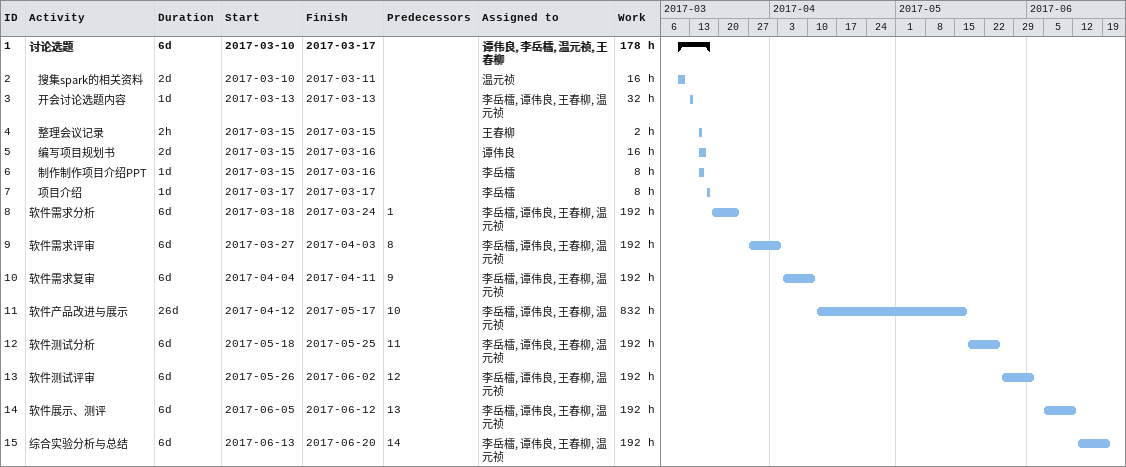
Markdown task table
| ID | Level | Task | Duration | Start | Finish | Predecessors | Resources | Work (h) |
|---|---|---|---|---|---|---|---|---|
| 1 | 1 | **讨论选题** | 6d | 2017-03-10 | 2017-03-17 |  | 谭伟良, 李岳檑, 温元祯, 王春柳 | 178 |
| 2 | 2 | 搜集spark的相关资料 | 2d | 2017-03-10 | 2017-03-11 |  | 温元祯 | 16 |
| 3 | 2 | 开会讨论选题内容 | 1d | 2017-03-13 | 2017-03-13 |  | 李岳檑, 谭伟良, 王春柳, 温元祯 | 32 |
| 4 | 2 | 整理会议记录 | 2h | 2017-03-15 | 2017-03-15 |  | 王春柳 | 2 |
| 5 | 2 | 编写项目规划书 | 2d | 2017-03-15 | 2017-03-16 |  | 谭伟良 | 16 |
| 6 | 2 | 制作制作项目介绍PPT | 1d | 2017-03-15 | 2017-03-16 |  | 李岳檑 | 8 |
| 7 | 2 | 项目介绍 | 1d | 2017-03-17 | 2017-03-17 |  | 李岳檑 | 8 |
| 8 | 1 | 软件需求分析 | 6d | 2017-03-18 | 2017-03-24 | 1 | 李岳檑, 谭伟良, 王春柳, 温元祯 | 192 |
| 9 | 1 | 软件需求评审 | 6d | 2017-03-27 | 2017-04-03 | 8 | 李岳檑, 谭伟良, 王春柳, 温元祯 | 192 |
| 10 | 1 | 软件需求复审 | 6d | 2017-04-04 | 2017-04-11 | 9 | 李岳檑, 谭伟良, 王春柳, 温元祯 | 192 |
| 11 | 1 | 软件产品改进与展示 | 26d | 2017-04-12 | 2017-05-17 | 10 | 李岳檑, 谭伟良, 王春柳, 温元祯 | 832 |
| 12 | 1 | 软件测试分析 | 6d | 2017-05-18 | 2017-05-25 | 11 | 李岳檑, 谭伟良, 王春柳, 温元祯 | 192 |
| 13 | 1 | 软件测试评审 | 6d | 2017-05-26 | 2017-06-02 | 12 | 李岳檑, 谭伟良, 王春柳, 温元祯 | 192 |
| 14 | 1 | 软件展示、测评 | 6d | 2017-06-05 | 2017-06-12 | 13 | 李岳檑, 谭伟良, 王春柳, 温元祯 | 192 |
| 15 | 1 | 综合实验分析与总结 | 6d | 2017-06-13 | 2017-06-20 | 14 | 李岳檑, 谭伟良, 王春柳, 温元祯 | 192 |
